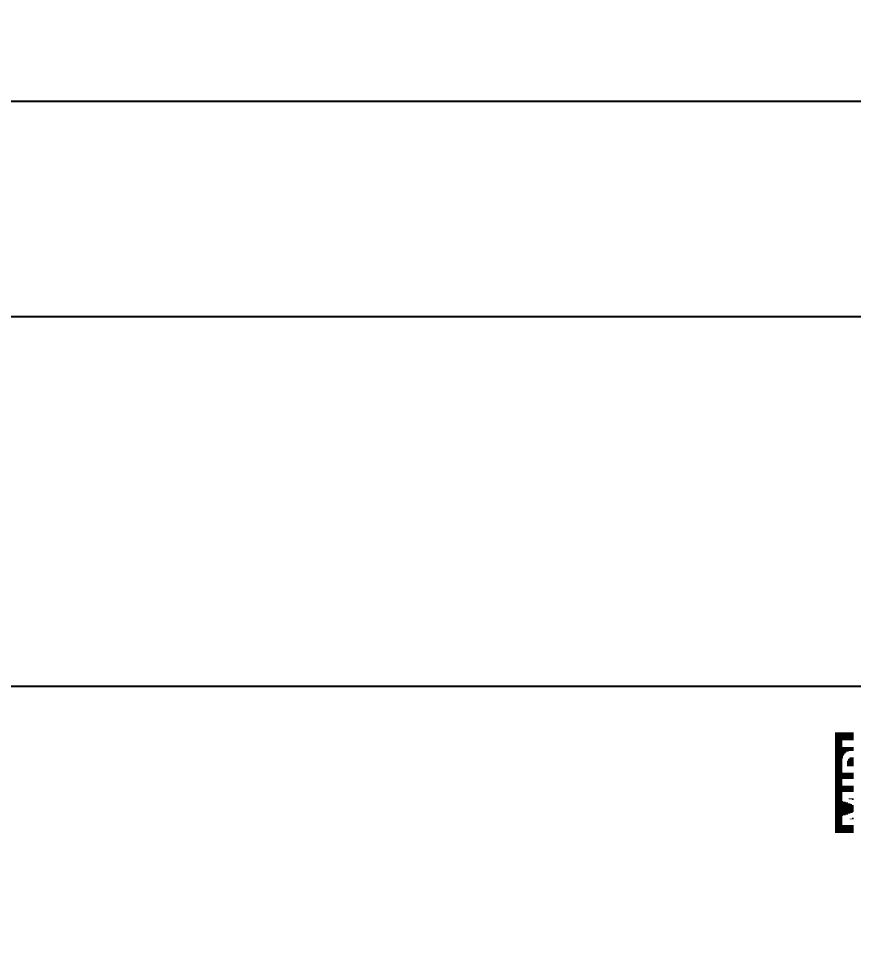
# Model space of a CAD drawing. Extents: x 4 to 274, y -3 to 190.
# Drawn here: x 187.53 to 213.89, y 160.71 to 189.78 of the extents above; entities that cross this region are included whole.
import ezdxf

# ---------------------------------------------------------------- set-up
doc = ezdxf.new("R2010")
doc.units = 0
doc.header["$MEASUREMENT"] = 0
doc.layers.get('0').update_dxf_attribs({"linetype": 'CONTINUOUS'})
doc.layers.get('Defpoints').update_dxf_attribs({"linetype": 'CONTINUOUS'})
doc.layers.add('BG_OUTLINE', color=7, linetype='CONTINUOUS')
doc.layers.add('MA_PEN3', color=231, linetype='CONTINUOUS')
doc.dimstyles.get("Standard").update_dxf_attribs({"dimtxt": 0.18, "dimasz": 0.18, "dimexe": 0.18, "dimexo": 0.0625, "dimgap": 0.09, "dimtad": 0, "dimtih": 1, "dimtoh": 1, "dimdec": 4, "dimzin": 0, "dimdsep": 46, "dimtxsty": 'STANDARD', "dimcen": 0.09, "dimadec": 0, "dimazin": 0, "dimtfac": 1, "dimtdec": 4, "dimtofl": 0, "dimtmove": 0, "dimatfit": 3, "dimfxl": 1, "dimtolj": 1, "dimtzin": 0, "dimarcsym": 0})

# ---------------------------------------------------------------- blocks, each defined once
blk = doc.blocks.new('*D10')
at = {"color": 0, "linetype": 'Continuous', "lineweight": -2, "transparency": 16777216}
for p, q in [((26.594, 163.689), (26.594, 180.539)), ((266.421, 163.689), (266.421, 180.539)), ((32.594, 180.359), (134.417, 180.359)), ((260.421, 180.359), (158.597, 180.359))]:
    blk.add_line(p, q, dxfattribs=at)
at = {"color": 0, "linetype": 'Continuous', "transparency": 16777216}
for points in [[(32.594, 181.359), (32.594, 179.359), (26.594, 180.359)], [(260.421, 181.359), (260.421, 179.359), (266.421, 180.359)]]:
    blk.add_solid(points, dxfattribs=at)
at = {"layer": 'Defpoints', "color": 0, "linetype": 'Continuous', "transparency": 16777216}
for p in [(266.421, 180.359), (26.594, 163.627), (266.421, 163.627)]:
    blk.add_point(p, dxfattribs=at)
at = {"color": 0, "linetype": 'Continuous', "transparency": 16777216, "insert": (146.507, 180.359), "char_height": 4, "attachment_point": 5}
blk.add_mtext('\\A1;239.8mm', dxfattribs=at)
blk = doc.blocks.new('*D11')
at = {"color": 0, "linetype": 'Continuous', "lineweight": -2, "transparency": 16777216}
for p, q in [((21.514, 168.769), (21.514, 187.334)), ((271.501, 168.769), (271.501, 187.334)), ((27.514, 187.154), (135.084, 187.154)), ((265.501, 187.154), (157.931, 187.154))]:
    blk.add_line(p, q, dxfattribs=at)
at = {"color": 0, "linetype": 'Continuous', "transparency": 16777216}
for points in [[(27.514, 188.154), (27.514, 186.154), (21.514, 187.154)], [(265.501, 188.154), (265.501, 186.154), (271.501, 187.154)]]:
    blk.add_solid(points, dxfattribs=at)
at = {"layer": 'Defpoints', "color": 0, "linetype": 'Continuous', "transparency": 16777216}
for p in [(271.501, 187.154), (21.514, 168.707), (271.501, 168.707)]:
    blk.add_point(p, dxfattribs=at)
at = {"color": 0, "linetype": 'Continuous', "transparency": 16777216, "insert": (146.507, 187.154), "char_height": 4, "attachment_point": 5}
blk.add_mtext('\\A1;250.0mm', dxfattribs=at)

msp = doc.modelspace()

# ---------------------------------------------------------------- linework, layer by layer
at = {"layer": 'BG_OUTLINE'}
msp.add_lwpolyline([(21.5138, -1.27), (21.5138, 168.7068), (271.5006, 168.7068), (271.5006, -1.27)], close=True, dxfattribs=at)
at = {"layer": 'MA_PEN3', "const_width": 0.0254}
for points in [[(213.3219, 164.071808), (213.3219, 167.246808)], [(213.3473, 164.071808), (213.3473, 167.246808)], [(213.3727, 164.071808), (213.3727, 167.246808)], [(213.3981, 164.071808), (213.3981, 167.246808)], [(213.4235, 164.071808), (213.4235, 167.246808)], [(213.4489, 164.071808), (213.4489, 167.246808)], [(213.4743, 164.071808), (213.4743, 167.246808)], [(213.4997, 164.071808), (213.4997, 167.246808)], [(213.5251, 164.071808), (213.5251, 167.246808)], [(213.5505, 166.992808), (213.5505, 167.246808)], [(213.5759, 166.992808), (213.5759, 167.246808)], [(213.6013, 166.992808), (213.6013, 167.246808)], [(213.6267, 166.992808), (213.6267, 167.246808)], [(213.6521, 166.992808), (213.6521, 167.246808)], [(213.6775, 166.992808), (213.6775, 167.246808)], [(213.7029, 166.992808), (213.7029, 167.246808)], [(213.7283, 166.992808), (213.7283, 167.246808)], [(213.7537, 166.992808), (213.7537, 167.246808)], [(213.7791, 166.992808), (213.7791, 167.246808)], [(213.8045, 166.992808), (213.8045, 167.246808)], [(213.8299, 166.992808), (213.8299, 167.246808)], [(213.8553, 166.992808), (213.8553, 167.246808)], [(213.8807, 166.992808), (213.8807, 167.246808)], [(213.5505, 166.434008), (213.5505, 166.789608)], [(213.5759, 166.510208), (213.5759, 166.789608)], [(213.6013, 166.561008), (213.6013, 166.789608)], [(213.6267, 166.586408), (213.6267, 166.789608)], [(213.6521, 166.611808), (213.6521, 166.789608)], [(213.6775, 166.637208), (213.6775, 166.789608)], [(213.7029, 166.637208), (213.7029, 166.789608)], [(213.7283, 166.637208), (213.7283, 166.789608)], [(213.7537, 166.662608), (213.7537, 166.789608)], [(213.7791, 166.662608), (213.7791, 166.789608)], [(213.8045, 166.662608), (213.8045, 166.789608)], [(213.8299, 166.662608), (213.8299, 166.789608)], [(213.8553, 166.662608), (213.8553, 166.789608)], [(213.8807, 166.662608), (213.8807, 166.789608)], [(213.7029, 166.180008), (213.7029, 166.357808)], [(213.7283, 166.180008), (213.7283, 166.408608)], [(213.7537, 166.180008), (213.7537, 166.434008)], [(213.7791, 166.180008), (213.7791, 166.459408)], [(213.8045, 166.180008), (213.8045, 166.459408)], [(213.8299, 166.180008), (213.8299, 166.459408)], [(213.8553, 166.180008), (213.8553, 166.459408)], [(213.8807, 166.180008), (213.8807, 166.459408)], [(213.5505, 165.773608), (213.5505, 165.976808)], [(213.5759, 165.773608), (213.5759, 165.976808)], [(213.6013, 165.773608), (213.6013, 165.976808)], [(213.6267, 165.773608), (213.6267, 165.976808)], [(213.6521, 165.773608), (213.6521, 165.976808)], [(213.6775, 165.773608), (213.6775, 165.976808)], [(213.7029, 165.773608), (213.7029, 165.976808)], [(213.7283, 165.773608), (213.7283, 165.976808)], [(213.7537, 165.773608), (213.7537, 165.976808)], [(213.7791, 165.773608), (213.7791, 165.976808)], [(213.8045, 165.773608), (213.8045, 165.976808)], [(213.8299, 165.773608), (213.8299, 165.976808)], [(213.8553, 165.773608), (213.8553, 165.976808)], [(213.8807, 165.773608), (213.8807, 165.976808)], [(213.5505, 165.367208), (213.5505, 165.570408)], [(213.5759, 165.367208), (213.5759, 165.570408)], [(213.6013, 165.367208), (213.6013, 165.570408)], [(213.6267, 165.367208), (213.6267, 165.570408)], [(213.6521, 165.367208), (213.6521, 165.570408)], [(213.6775, 165.367208), (213.6775, 165.570408)], [(213.7029, 165.367208), (213.7029, 165.570408)], [(213.7283, 165.367208), (213.7283, 165.570408)], [(213.7537, 165.367208), (213.7537, 165.570408)], [(213.7791, 165.367208), (213.7791, 165.570408)], [(213.8045, 165.367208), (213.8045, 165.570408)], [(213.8299, 165.367208), (213.8299, 165.570408)], [(213.8553, 165.367208), (213.8553, 165.570408)], [(213.8807, 165.367208), (213.8807, 165.570408)], [(213.7537, 165.138608), (213.7537, 165.164008)], [(213.7791, 165.138608), (213.7791, 165.164008)], [(213.8045, 165.138608), (213.8045, 165.164008)], [(213.8299, 165.138608), (213.8299, 165.164008)], [(213.8553, 165.113208), (213.8553, 165.164008)], [(213.8807, 165.113208), (213.8807, 165.164008)], [(213.5505, 164.605208), (213.5505, 165.087808)], [(213.5759, 164.630608), (213.5759, 165.062408)], [(213.6013, 164.630608), (213.6013, 165.062408)], [(213.6267, 164.630608), (213.6267, 165.062408)], [(213.6521, 164.656008), (213.6521, 165.037008)], [(213.6775, 164.656008), (213.6775, 165.037008)], [(213.7029, 164.656008), (213.7029, 165.037008)], [(213.7283, 164.681408), (213.7283, 165.011608)], [(213.7537, 164.681408), (213.7537, 165.011608)], [(213.7791, 164.681408), (213.7791, 165.011608)], [(213.8045, 164.706808), (213.8045, 164.986208)], [(213.8299, 164.706808), (213.8299, 164.986208)], [(213.8553, 164.706808), (213.8553, 164.960808)], [(213.8807, 164.732208), (213.8807, 164.960808)], [(213.7791, 164.503608), (213.7791, 164.529008)], [(213.8045, 164.503608), (213.8045, 164.529008)], [(213.8299, 164.503608), (213.8299, 164.529008)], [(213.8553, 164.503608), (213.8553, 164.554408)], [(213.8807, 164.503608), (213.8807, 164.554408)], [(213.5505, 164.071808), (213.5505, 164.325808)], [(213.5759, 164.071808), (213.5759, 164.325808)], [(213.6013, 164.071808), (213.6013, 164.325808)], [(213.6267, 164.071808), (213.6267, 164.325808)], [(213.6521, 164.071808), (213.6521, 164.325808)], [(213.6775, 164.071808), (213.6775, 164.325808)], [(213.7029, 164.071808), (213.7029, 164.325808)], [(213.7283, 164.071808), (213.7283, 164.325808)], [(213.7537, 164.071808), (213.7537, 164.325808)], [(213.7791, 164.071808), (213.7791, 164.325808)], [(213.8045, 164.071808), (213.8045, 164.325808)], [(213.8299, 164.071808), (213.8299, 164.325808)], [(213.8553, 164.071808), (213.8553, 164.325808)], [(213.8807, 164.071808), (213.8807, 164.325808)]]:
    msp.add_lwpolyline(points, dxfattribs=at)

# ---------------------------------------------------------------- dimensions: what is measured, and where the dimension line sits
at = {"linetype": 'Continuous'}
for base, p1, p2, picture, middle in [((271.5006, 187.153934), (21.5138, 168.7068), (271.5006, 168.7068), '*D11', (146.5072, 187.153934)), ((266.4206, 180.359483), (26.5938, 163.6268), (266.4206, 163.6268), '*D10', (146.5072, 180.359483))]:
    dim = msp.add_linear_dim(base=base, p1=p1, p2=p2, dimstyle='Standard', override={"dimtxt": 4, "dimasz": 6, "dimdec": 1, "dimpost": 'mm'}, dxfattribs=at)
    dim.commit()
    dim.dimension.update_dxf_attribs({"geometry": picture, "text_midpoint": middle})

doc.saveas('drawing.dxf')
